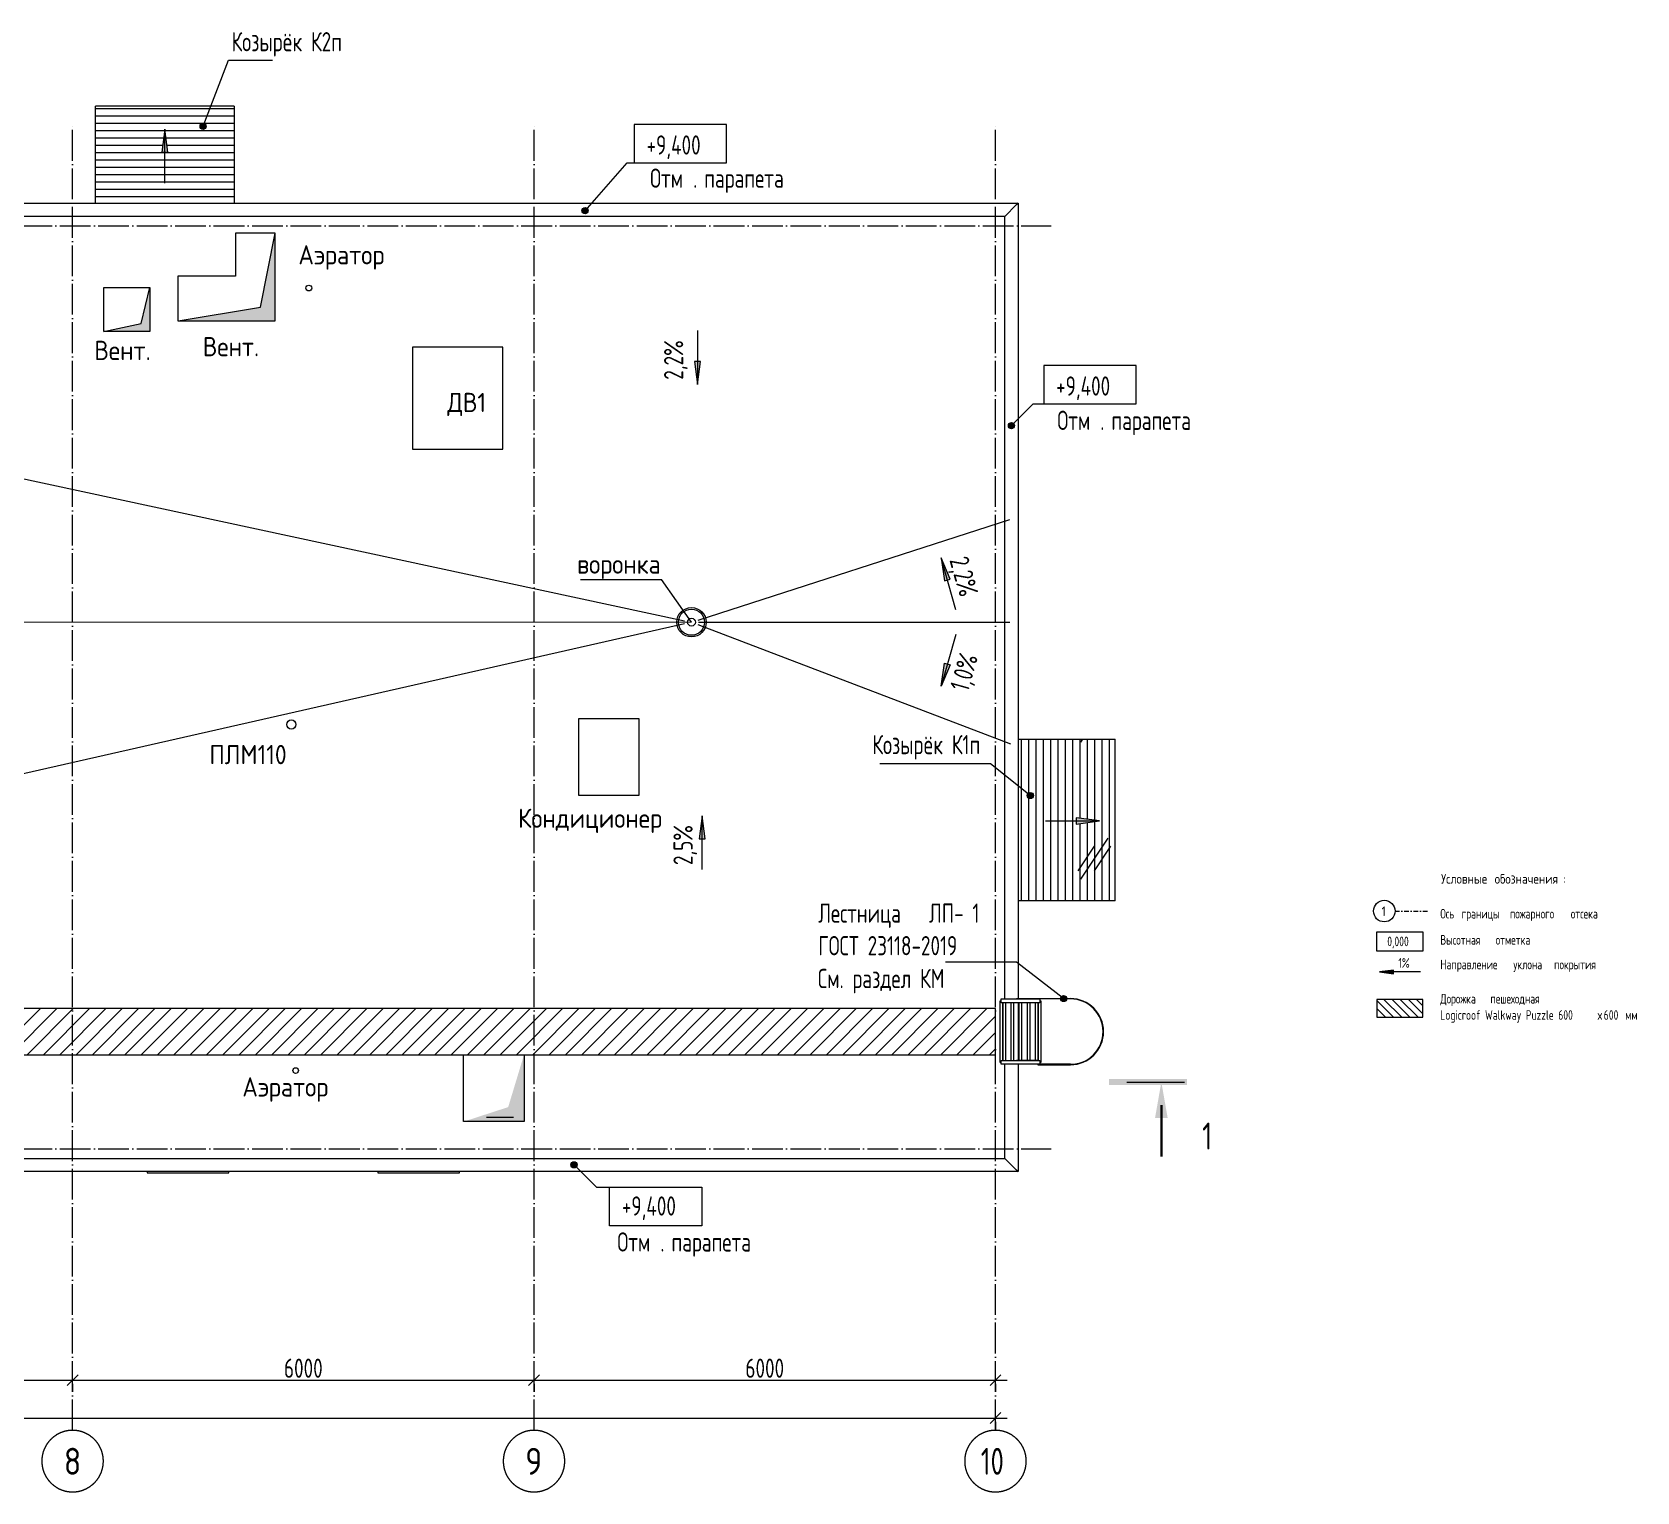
# Model space of a CAD drawing. Header units: millimetres. Extents: x -263990 to 193903, y -164417 to 240530.
# Drawn here: x 37067 to 57935, y -62039 to -43063 of the extents above; entities that cross this region are included whole.
import ezdxf

# ---------------------------------------------------------------- set-up
doc = ezdxf.new("R2010")
doc.units = ezdxf.units.MM
doc.header["$LTSCALE"] = 20
for name, pattern in [('_ШПТ__20_т__2_5__Линия сетки', [25, 20, -2.5, 0, -2.5]), ('_ШПТ__3_т__1_5_', [6, 3, -1.5, 0, -1.5]), ('CENTER', [20, 15, -1.7, 1.6, -1.7])]:
    doc.linetypes.add(name, pattern=pattern)
doc.layers.get('0').update_dxf_attribs({"lineweight": 0})
doc.layers.get('Defpoints').update_dxf_attribs({"color": 4})
doc.layers.add('S-WALL-PATT', color=181, linetype='Continuous')
for name, color, linetype, lineweight in [('Высотные отметки', 7, 'Continuous', 9), ('Линии', 7, 'Continuous', 9), ('Обобщенные модели', 7, 'Continuous', 18), ('Оси', 7, 'CENTER', 9), ('Размеры', 7, 'Continuous', 9), ('Разрезы', 7, 'Continuous', 9), ('Текстовые примечания', 7, 'Continuous', 9), ('Типовые аннотации', 7, 'Continuous', 9), ('Тонкие линии', 7, 'Continuous', 18), ('Уклоны в точках', 7, 'Continuous', 9), ('Элементы узлов', 7, 'Continuous', 18)]:
    doc.layers.add(name, color=color, linetype=linetype, lineweight=lineweight)
for name, color, linetype, lineweight, true_color in [('Оборудование', 7, 'Continuous', 18, 0x9f9fd0), ('Ограждение', 7, 'Continuous', 9, 0x408080), ('Окна', 7, 'Continuous', 9, 0x0080c0), ('Отлив', 7, 'Continuous', 9, 0x008080), ('Сантехнические приборы', 7, 'Continuous', 18, 0x0080c0)]:
    doc.layers.add(name, color=color, linetype=linetype, lineweight=lineweight, true_color=true_color)
doc.styles.add('GOST Common', font='gost-common.ttf', dxfattribs={"width": 0.9, "height": 350})
doc.styles.add('GOST Common_1', font='gost-common.ttf', dxfattribs={"width": 0.8, "height": 350})
doc.styles.add('GOST Common_2', font='gost-common.ttf', dxfattribs={"width": 0.9, "height": 250})
doc.styles.add('GOST Common_3', font='gost-common.ttf', dxfattribs={"width": 0.9, "height": 125})
doc.styles.add('GOST Common_B', font='', dxfattribs={"width": 0.9, "height": 125})
doc.styles.add('ISOCPEUR', font='isocpeur.ttf', dxfattribs={"width": 0.9, "height": 250})
doc.styles.get('GOST Common_B').set_extended_font_data('GOST Common', bold=True)
doc.dimstyles.new('Основной_2_5_мм', dxfattribs={"dimscale": 304.8, "dimtxt": 251.428749, "dimasz": 0.463911, "dimexe": 0.492126, "dimexo": 0.492126, "dimgap": 0.098425, "dimtad": 1, "dimdec": 3, "dimrnd": 0.001, "dimdsep": 46, "dimtxsty": 'GOST Common_2', "dimblk1": 'OBLIQUE', "dimblk2": 'OBLIQUE', "dimsah": 1, "dimcen": 0.09, "dimdle": 0.492126, "dimazin": 2, "dimtfac": 1, "dimtdec": 4, "dimtix": 1, "dimtmove": 1, "dimatfit": 3, "dimfxl": 1, "dimtvp": 1, "dimtolj": 1, "dimtzin": 0, "dimlwd": 20, "dimlwe": 20, "dimarcsym": 2})

# ---------------------------------------------------------------- blocks, each defined once
blk = doc.blocks.new('102_Окно_1Створка_Ф_ГОСТ23166-99 - 1160х1750_1170_h-1445331-_О__R_8_390_')
at = {"layer": 'Отлив', "color": 7}
for p, q in [((491.9, 510), (-568.1, 510)), ((-568.1, 510), (-568.1, 495)), ((491.9, 495), (491.9, 510))]:
    blk.add_line(p, q, dxfattribs=at)
blk = doc.blocks.new('125_Горизонтальный козырек - Горизонтальный козырек L_1200-V1-_О__R_8_390_')
at = {"layer": 'Ограждение'}
h = blk.add_hatch(dxfattribs=at)
h.set_pattern_fill('FP_2', style=0, pattern_type=2)
h.set_pattern_definition([(146.515, (-1980.4, 44219.6), (-3556.0124, 1764.247), [639.55, -5755.93]), (146.515, (-2087.1, 44184.3), (-3556.0124, 1764.247), [383.73, -6011.75]), (146.515, (-2087.1, 44396), (-3556.0124, 1764.247), [383.73, -6011.75])])
h.paths.add_polyline_path([(0, -1280), (2100, -1280), (2100, -20), (0, -20)], flags=0)
at = {"layer": 'Ограждение', "color": 7}
for p, q in [((0, -1280), (0, -20)), ((2100, -20), (2100, -1280)), ((0, -1280), (2100, -1280))]:
    blk.add_line(p, q, dxfattribs=at)
blk = doc.blocks.new('190_ФЭ_Парапет_Сэндвич - ФЭ-К1_150-1300843-_О__R_8_390_')
at = {"layer": 'Обобщенные модели'}
for p, q in [((14725, -275), (14878, -122)), ((14878, -122), (45122, -122)), ((45122, -122), (45275, -275)), ((14705, -295), (14725, -275)), ((45295, -295), (14705, -295)), ((45275, -275), (45295, -295))]:
    blk.add_line(p, q, dxfattribs=at)
blk = doc.blocks.new('190_ФЭ_Парапет_Сэндвич - ФЭ-К1_150-V5-_О__R_8_390_')
at = {"layer": 'Обобщенные модели'}
for p, q in [((45122, 12122), (45275, 12275)), ((45122, 1950), (45122, 12122)), ((45275, 12275), (45295, 12295)), ((45295, 12295), (45295, 1950)), ((45295, 1900), (45295, 1150)), ((45122, -122), (45122, 1100)), ((45295, 1100), (45295, -295)), ((45275, -275), (45122, -122)), ((45295, -295), (45275, -275))]:
    blk.add_line(p, q, dxfattribs=at)
blk = doc.blocks.new('00_ME_Лестница пожарная - плоская кровля - 00_ABD_8100_h_-1331220-_О__R_8_390_')
at = {"layer": 'Оборудование', "color": 7}
for p, q in [((-425, 375), (-425, 75)), ((-375, 360), (-375, 75)), ((375, 360), (375, 75)), ((425, 375), (425, 75))]:
    blk.add_line(p, q, dxfattribs=at)
blk = doc.blocks.new('Ограждение хомут - Ограждение хомут-1331109-_О__R_8_390_')
at = {"layer": 'Оборудование', "color": 7}
for p, q in [((-430, 275), (-430, 700)), ((-425, 700), (-425, 275)), ((425, 700), (425, 275)), ((430, 275), (430, 700)), ((-425, 275), (-430, 275)), ((425, 275), (430, 275))]:
    blk.add_line(p, q, dxfattribs=at)
for radius, start in [(430, 360), (425, 0)]:
    blk.add_arc((0, 700), radius, start, 180, dxfattribs=at)
blk = doc.blocks.new('Труба квадратная - Ступень-1331110-_О__R_8_390_')
at = {"layer": 'Оборудование', "color": 7}
for p, q in [((0, -15), (0, 0)), ((25, 15), (775, 15)), ((800, 0), (800, -15)), ((800, -15), (0, -15))]:
    blk.add_line(p, q, dxfattribs=at)
blk = doc.blocks.new('Труба квадратная - Ступень-V6-_О__R_8_390_')
at = {"layer": 'Оборудование', "color": 7}
for p, q in [((25, 15), (775, 15)), ((775, -15), (25, -15))]:
    blk.add_line(p, q, dxfattribs=at)
blk = doc.blocks.new('Труба квадратная - Ступень-V7-_О__R_8_390_')
at = {"layer": 'Оборудование', "color": 7}
for p, q in [((0, 0), (0, 15)), ((0, 15), (800, 15)), ((800, 15), (800, 0)), ((775, -15), (25, -15))]:
    blk.add_line(p, q, dxfattribs=at)
blk = doc.blocks.new('Труба квадратная - Площадка продольно-1331112-_О__R_8_390_')
at = {"layer": 'Оборудование', "color": 7}
for p, q in [((0, -25), (0, 25)), ((0, 25), (500, 25)), ((500, 25), (500, -25)), ((500, -25), (0, -25))]:
    blk.add_line(p, q, dxfattribs=at)
blk = doc.blocks.new('Ось сетки - Круг_Ø8 мм-6577-_О__R_8_390_')
at = {"layer": 'Оси', "lineweight": 20}
for start, end in [(360, 180), (180, 360)]:
    blk.add_arc((0, 0), 4, start, end, dxfattribs=at)
blk = doc.blocks.new('Разрез - Номер вида сзади_3_5 мм-64069-_О__R_8_390_')
at = {"layer": 'Разрезы'}
for points in [[(9.8, 0.4), (9.8, -0.39), (-0.33, -0.39), (-0.33, 0.4)], [(2.18, -4.67), (3, 0), (3.82, -4.67)]]:
    blk.add_hatch(color=256, dxfattribs=at).paths.add_polyline_path(points, flags=0)
at = {"layer": 'Разрезы', "lineweight": 30}
blk.add_line((3, -3), (3, -9.66), dxfattribs=at)
blk = doc.blocks.new('Высотные отметки - Рамка-5093-_О__R_8_390_')
at = {"layer": 'Типовые аннотации'}
for p, q in [((-6, 0), (-6, 5)), ((-6, 5), (6, 5)), ((6, 5), (6, 0)), ((6, 0), (-6, 0))]:
    blk.add_line(p, q, dxfattribs=at)
blk = doc.blocks.new('Ось сетки - Круг_Ø8 мм-6577-_О__L2_3_900_')
at = {"layer": 'Оси', "lineweight": 20}
for start, end in [(360, 180), (180, 360)]:
    blk.add_arc((0, 0), 4, start, end, dxfattribs=at)
blk = doc.blocks.new('_Oblique')
at = {"color": 0, "linetype": 'ByBlock', "lineweight": -2}
blk.add_line((-0.5, -0.5), (0.5, 0.5), dxfattribs=at)
blk = doc.blocks.new('*D255')
at = {"layer": 'Defpoints', "color": 0, "transparency": 16777216}
for p in [(4594, -60979), (49594, -60979), (49594, -61079)]:
    blk.add_point(p, dxfattribs=at)
at = {"layer": 'Размеры', "color": 0, "lineweight": 20, "transparency": 16777216}
for p, q in [((4444, -61079), (49744, -61079)), ((4594, -61129), (4594, -61229)), ((49594, -61129), (49594, -61229))]:
    blk.add_line(p, q, dxfattribs=at)
at = {"layer": 'Размеры', "color": 0, "lineweight": 20, "transparency": 16777216, "xscale": 141.4, "yscale": 141.4, "zscale": 141.4, "rotation": 180}
blk.add_blockref('_Oblique', (4594, -61079), dxfattribs=at)
at = {"layer": 'Размеры', "color": 0, "lineweight": 20, "transparency": 16777216, "xscale": 141.4, "yscale": 141.4, "zscale": 141.4}
blk.add_blockref('_Oblique', (49594, -61079), dxfattribs=at)
at = {"layer": 'Размеры', "color": 0, "lineweight": 20, "transparency": 16777216, "insert": (27094, -60924), "char_height": 250, "width": 971.62, "attachment_point": 5, "style": 'GOST Common_2'}
blk.add_mtext('\\A1;45000', dxfattribs=at)
blk = doc.blocks.new('*D262')
at = {"layer": 'Defpoints', "color": 0, "transparency": 16777216}
for p in [(31594, -60486), (37594, -60486), (37594, -60586)]:
    blk.add_point(p, dxfattribs=at)
at = {"layer": 'Размеры', "color": 0, "lineweight": 20, "transparency": 16777216}
for p, q in [((31444, -60586), (37744, -60586)), ((31594, -60636), (31594, -60736)), ((37594, -60636), (37594, -60736))]:
    blk.add_line(p, q, dxfattribs=at)
at = {"layer": 'Размеры', "color": 0, "lineweight": 20, "transparency": 16777216, "xscale": 141.4, "yscale": 141.4, "zscale": 141.4, "rotation": 180}
blk.add_blockref('_Oblique', (31594, -60586), dxfattribs=at)
at = {"layer": 'Размеры', "color": 0, "lineweight": 20, "transparency": 16777216, "xscale": 141.4, "yscale": 141.4, "zscale": 141.4}
blk.add_blockref('_Oblique', (37594, -60586), dxfattribs=at)
at = {"layer": 'Размеры', "color": 0, "lineweight": 20, "transparency": 16777216, "insert": (34594, -60431), "char_height": 250, "width": 756.84, "attachment_point": 5, "style": 'GOST Common_2'}
blk.add_mtext('\\A1;6000', dxfattribs=at)
blk = doc.blocks.new('*D263')
at = {"layer": 'Defpoints', "color": 0, "transparency": 16777216}
for p in [(37594, -60486), (43594, -60486), (43594, -60586)]:
    blk.add_point(p, dxfattribs=at)
at = {"layer": 'Размеры', "color": 0, "lineweight": 20, "transparency": 16777216}
for p, q in [((37444, -60586), (43744, -60586)), ((37594, -60636), (37594, -60736)), ((43594, -60636), (43594, -60736))]:
    blk.add_line(p, q, dxfattribs=at)
at = {"layer": 'Размеры', "color": 0, "lineweight": 20, "transparency": 16777216, "xscale": 141.4, "yscale": 141.4, "zscale": 141.4, "rotation": 180}
blk.add_blockref('_Oblique', (37594, -60586), dxfattribs=at)
at = {"layer": 'Размеры', "color": 0, "lineweight": 20, "transparency": 16777216, "xscale": 141.4, "yscale": 141.4, "zscale": 141.4}
blk.add_blockref('_Oblique', (43594, -60586), dxfattribs=at)
at = {"layer": 'Размеры', "color": 0, "lineweight": 20, "transparency": 16777216, "insert": (40594, -60431), "char_height": 250, "width": 756.84, "attachment_point": 5, "style": 'GOST Common_2'}
blk.add_mtext('\\A1;6000', dxfattribs=at)
blk = doc.blocks.new('*D264')
at = {"layer": 'Defpoints', "color": 0, "transparency": 16777216}
for p in [(43594, -60486), (49594, -60486), (49594, -60586)]:
    blk.add_point(p, dxfattribs=at)
at = {"layer": 'Размеры', "color": 0, "lineweight": 20, "transparency": 16777216}
for p, q in [((43444, -60586), (49744, -60586)), ((43594, -60636), (43594, -60736)), ((49594, -60636), (49594, -60736))]:
    blk.add_line(p, q, dxfattribs=at)
at = {"layer": 'Размеры', "color": 0, "lineweight": 20, "transparency": 16777216, "xscale": 141.4, "yscale": 141.4, "zscale": 141.4, "rotation": 180}
blk.add_blockref('_Oblique', (43594, -60586), dxfattribs=at)
at = {"layer": 'Размеры', "color": 0, "lineweight": 20, "transparency": 16777216, "xscale": 141.4, "yscale": 141.4, "zscale": 141.4}
blk.add_blockref('_Oblique', (49594, -60586), dxfattribs=at)
at = {"layer": 'Размеры', "color": 0, "lineweight": 20, "transparency": 16777216, "insert": (46594, -60431), "char_height": 250, "width": 756.84, "attachment_point": 5, "style": 'GOST Common_2'}
blk.add_mtext('\\A1;6000', dxfattribs=at)
blk = doc.blocks.new('109_Водосточная воронка - Радиус 70-1083720-_О__R_8_390_')
at = {"layer": 'Сантехнические приборы', "color": 7}
for radius in [191, 170, 50.8]:
    blk.add_circle((0, 0), radius, dxfattribs=at)

msp = doc.modelspace()

# ---------------------------------------------------------------- hatches: boundary and pattern name
at = {"layer": 'S-WALL-PATT', "lineweight": 0}
h = msp.add_hatch(dxfattribs=at)
h.set_pattern_fill('ANSI31', color=0, scale=30, angle=135)
h.set_pattern_definition([(180, (4593.84, -57580.96), (-7e-15, -95.25), [])])
h.paths.add_polyline_path([(39693.84448, -44025.95868), (39391.01004, -44025.95868), (39305.17275, -44250.32522, -0.3108160879), (39330.87998, -44287.68451, -1), (39250.87998, -44287.68451, -0.5257670534), (39305.17275, -44250.32522), (39391.01004, -44025.95868), (37893.84448, -44025.95868), (37893.84448, -45285.95868), (39693.84448, -45285.95868)])
h.paths.add_polyline_path([(38753.21741, -44625.48014), (38792.71316, -44325.48014), (38832.20891, -44625.48014)], flags=16)
h = msp.add_hatch(dxfattribs=at)
h.set_pattern_fill('ANSI31', color=0, scale=30, angle=45)
h.set_pattern_definition([(90, (4593.84, -57580.96), (-95.25, 0), [])])
h.paths.add_polyline_path([(51148.84448, -52255.95868), (49888.84448, -52255.95868), (49888.84448, -52861.17542), (50015.47127, -52961.7864, -0.7102112778), (50086.78915, -52986.66993, -1), (50006.78915, -52986.66993, -0.1694461532), (50015.47127, -52961.7864), (49888.84448, -52861.17542), (49888.84448, -54355.95868), (51148.84448, -54355.95868)])
h.paths.add_polyline_path([(50645.36241, -53278.25106), (50945.36241, -53317.74681), (50645.36241, -53357.24256)], flags=16)
at = {"layer": 'Высотные отметки', "lineweight": 20}
h = msp.add_hatch(color=256, dxfattribs=at)
edge = h.paths.add_edge_path(flags=0)
edge.add_arc((44257.07473, -45384.83619), 40, 0, 360)
h = msp.add_hatch(color=256, dxfattribs=at)
edge = h.paths.add_edge_path(flags=0)
edge.add_arc((49801.67086, -48178.43054), 40, 0, 360)
h = msp.add_hatch(color=256, dxfattribs=at)
edge = h.paths.add_edge_path(flags=0)
edge.add_arc((44113.92076, -57787.42631), 40, 0, 360)
at = {"layer": 'Размеры', "lineweight": 20}
h = msp.add_hatch(color=256, dxfattribs=at)
h.dxf.hatch_style = 1
h.paths.add_polyline_path([(40226.97292, -45675.88947), (40036.65114, -46639.65554), (38961.54566, -46816.63441), (40227.92881, -46816.63441)])
h = msp.add_hatch(color=256, dxfattribs=at)
h.dxf.hatch_style = 1
h.paths.add_polyline_path([(38599.50446, -46957.12336), (38599.50446, -46381.91146), (38597.76424, -46389.2208), (38487.35548, -46852.96669), (38002.1227, -46957.12336)])
for points in [[(45719.41057, -47643.5424), (45758.90632, -47343.5424), (45679.91482, -47343.5424)], [(48886.42476, -49897.88777), (48930.40613, -50197.26305), (49006.39152, -50175.67887)], [(48887.18859, -51567.34944), (48930.89599, -51267.93405), (49006.9011, -51289.44869)], [(45781.56096, -53250.13458), (45742.06521, -53550.13458), (45821.05671, -53550.13458)]]:
    msp.add_hatch(color=256, dxfattribs=at).paths.add_polyline_path(points, flags=0)
h = msp.add_hatch(color=256, dxfattribs=at)
h.dxf.hatch_style = 1
h.paths.add_polyline_path([(43463.85368, -56355.95868), (43257.82118, -57037.08092), (42678.57814, -57225.86486), (43463.85368, -57225.86486)])
at = {"layer": 'Текстовые примечания'}
h = msp.add_hatch(color=256, dxfattribs=at)
edge = h.paths.add_edge_path(flags=0)
edge.add_arc((39290.87998, -44287.68451), 40, 0, 360)
h = msp.add_hatch(color=256, dxfattribs=at)
edge = h.paths.add_edge_path(flags=0)
edge.add_arc((50046.78915, -52986.66993), 40, 0, 360)
h = msp.add_hatch(color=256, dxfattribs=at)
edge = h.paths.add_edge_path(flags=0)
edge.add_arc((50479.54288, -55626.00469), 40, 0, 360)
at = {"layer": 'Уклоны в точках', "lineweight": 20}
for points in [[(38792.71316, -44325.48014), (38753.21741, -44625.48014), (38832.20891, -44625.48014)], [(50945.36241, -53317.74681), (50645.36241, -53278.25106), (50645.36241, -53357.24256)]]:
    msp.add_hatch(color=256, dxfattribs=at).paths.add_polyline_path(points, flags=0)
at = {"layer": 'Элементы узлов', "lineweight": 20}
msp.add_hatch(color=256, dxfattribs=at).paths.add_polyline_path([(54769.5388, -55302.63572), (54769.5388, -55255.24082), (54589.5388, -55278.93827)], flags=0)
at = {"layer": 'Элементы узлов', "lineweight": 9}
h = msp.add_hatch(dxfattribs=at)
h.set_pattern_fill('FP_9', color=256, style=0, pattern_type=2)
h.set_pattern_definition([(135, (51920.76, -57580.96), (-53.033, -53.033), [])])
h.paths.add_polyline_path([(54551.44024, -55869.85475), (55151.44024, -55869.85475), (55151.44024, -55638.93827), (54551.44024, -55638.93827)], flags=0)
h = msp.add_hatch(dxfattribs=at)
h.set_pattern_fill('FP_8', color=256, style=0, pattern_type=2)
h.set_pattern_definition([(45, (4593.84, -57580.96), (-106.066, 106.066), [])])
h.paths.add_polyline_path([(26590.4497, -56355.95868), (49593.84448, -56355.95868), (49593.84448, -55755.95868), (19593.84448, -55755.95868), (19593.84448, -56355.95868), (19937.21782, -56355.95868)], flags=0)

# ---------------------------------------------------------------- linework, layer by layer
for p, q in [((43293.84448, -45590.95868, -29218.58679), (43293.84448, -45580.95868, -29218.58679)), ((49593.84448, -45580.95868, -29218.58679), (49593.84448, -45590.95868, -29218.58679)), ((45641.265, -50734.10354), (23837.94982, -50740.92284, -58.90247))]:
    msp.add_line(p, q)
at = {"elevation": -29218.58679}
for points in [[(38961.54566, -46235.43103), (38961.54566, -46816.63441), (40227.92881, -46816.63441), (40226.97292, -45675.88947), (39711.10041, -45675.88947), (39711.10041, -46235.43103)], [(38599.50446, -46957.12336), (38002.1227, -46957.12336), (38002.1227, -46381.91146), (38599.50446, -46381.91146)], [(43186.23165, -47158.35179), (42011.78494, -47158.35179), (42011.78494, -48485.00989), (43186.23165, -48485.00989)], [(44961.00144, -51989.99328), (44171.78946, -51989.99328), (44171.78946, -52982.37113), (44961.00144, -52982.37113)], [(42678.57814, -56355.95868), (43463.85368, -56355.95868), (43463.85368, -57225.86486), (42678.57814, -57225.86486)]]:
    msp.add_lwpolyline(points, close=True, dxfattribs=at)
at = {"layer": 'Высотные отметки'}
for p, q in [((44257.07473, -45384.83619, -29218.58679), (44802.87313, -44762.50792, -29218.58679)), ((44802.87313, -44762.50792, -29218.58679), (45497.21338, -44762.50792, -29218.58679)), ((49801.67086, -48178.43054, -29218.58679), (50084.58504, -47895.51637, -29218.58679)), ((50084.58504, -47895.51637, -29218.58679), (50822.0786, -47895.51637, -29218.58679)), ((44113.92076, -57787.42631, -29218.58679), (44404.75838, -58078.26393, -29218.58679)), ((44404.75838, -58078.26393, -29218.58679), (45175.58183, -58078.26393, -29218.58679))]:
    msp.add_line(p, q, dxfattribs=at)
at = {"layer": 'Высотные отметки', "lineweight": 20}
for centre in [(44257.07473, -45384.83619, -29218.58679), (49801.67086, -48178.43054, -29218.58679), (44113.92076, -57787.42631, -29218.58679)]:
    msp.add_circle(centre, 40, dxfattribs=at)
at = {"layer": 'Линии', "color": 1, "linetype": '_ШПТ__3_т__1_5_', "true_color": 0xff0000}
msp.add_line((54789.5388, -54488.97541, -29218.58679), (55209.5388, -54488.97541, -29218.58679), dxfattribs=at)
at = {"layer": 'Линии'}
for p, q in [((54551.44024, -54758.93827, -29218.58679), (55151.44024, -54758.93827, -29218.58679)), ((54551.44024, -55008.93827, -29218.58679), (54551.44024, -54758.93827, -29218.58679)), ((55151.44024, -54758.93827, -29218.58679), (55151.44024, -55008.93827, -29218.58679)), ((55151.44024, -55008.93827, -29218.58679), (54551.44024, -55008.93827, -29218.58679)), ((55119.5388, -55278.93827, -29218.58679), (54589.5388, -55278.93827, -29218.58679))]:
    msp.add_line(p, q, dxfattribs=at)
at = {"layer": 'Линии', "color": 1, "lineweight": 18, "true_color": 0xff0000}
msp.add_line((42977.14159, -57169.38631, -29218.58679), (43327.14159, -57169.38631, -29218.58679), dxfattribs=at)
at = {"layer": 'Линии', "color": 1, "lineweight": 20, "true_color": 0xff0000}
msp.add_circle((54649.5388, -54488.97541, -29218.58679), 140, dxfattribs=at)
at = {"layer": 'Ограждение', "color": 7}
for p, q in [((37893.84448, -45285.95868, -29218.58679), (37893.84448, -44025.95868, -29218.58679)), ((39693.84448, -44025.95868, -29218.58679), (37893.84448, -44025.95868, -29218.58679)), ((39693.84448, -44025.95868, -29218.58679), (39693.84448, -45285.95868, -29218.58679))]:
    msp.add_line(p, q, dxfattribs=at)
at = {"layer": 'Оси', "linetype": '_ШПТ__20_т__2_5__Линия сетки'}
for p, q in [((37593.84448, -61238.76883, -29218.58679), (37593.84448, -44257.92003, -29218.58679)), ((43593.84448, -61238.76883, -29218.58679), (43593.84448, -44257.92003, -29218.58679)), ((49593.84448, -61238.76883, -29218.58679), (49593.84448, -44257.92003, -29218.58679)), ((1419.82502, -45580.95868, -29218.58679), (50316.41886, -45580.95868, -29218.58679)), ((37593.84448, -61238.76883, -29218.58679), (37593.84448, -45667.0621, -29218.58679)), ((43593.84448, -61238.76883, -29218.58679), (43593.84448, -45667.0621, -29218.58679)), ((49593.84448, -61238.76883, -29218.58679), (49593.84448, -45667.0621, -29218.58679)), ((1419.82502, -57580.95868, -29218.58679), (50316.41886, -57580.95868, -29218.58679))]:
    msp.add_line(p, q, dxfattribs=at)
at = {"layer": 'Размеры', "lineweight": 20}
for p, q in [((45719.41057, -46943.5424, -29218.58679), (45719.41057, -47643.5424, -29218.58679)), ((45758.90632, -47343.5424, -29218.58679), (45679.91482, -47343.5424, -29218.58679)), ((45679.91482, -47343.5424, -29218.58679), (45719.41057, -47643.5424, -29218.58679)), ((45719.41057, -47643.5424, -29218.58679), (45758.90632, -47343.5424, -29218.58679)), ((48886.42476, -49897.88777, -29218.58679), (48930.40613, -50197.26305, -29218.58679)), ((49006.39152, -50175.67887, -29218.58679), (48886.42476, -49897.88777, -29218.58679)), ((49077.69757, -50571.24853, -29218.58679), (48886.42476, -49897.88777, -29218.58679)), ((44198.13856, -50180.86506, -29218.58679), (45250.71201, -50180.86506, -29218.58679)), ((45641.265, -50734.10354, -53.59353), (45250.71201, -50180.86506, -29218.58679)), ((48930.40613, -50197.26305, -29218.58679), (49006.39152, -50175.67887, -29218.58679)), ((49077.84516, -50893.81394, -29218.58679), (48887.18859, -51567.34944, -29218.58679)), ((48887.18859, -51567.34944, -29218.58679), (48930.89599, -51267.93405, -29218.58679)), ((49006.9011, -51289.44869, -29218.58679), (48887.18859, -51567.34944, -29218.58679)), ((48930.89599, -51267.93405, -29218.58679), (49006.9011, -51289.44869, -29218.58679)), ((45781.56096, -53250.13458, -29218.58679), (45742.06521, -53550.13458, -29218.58679)), ((45821.05671, -53550.13458, -29218.58679), (45781.56096, -53250.13458, -29218.58679)), ((45781.56096, -53950.13458, -29218.58679), (45781.56096, -53250.13458, -29218.58679)), ((45742.06521, -53550.13458, -29218.58679), (45821.05671, -53550.13458, -29218.58679))]:
    msp.add_line(p, q, dxfattribs=at)
for points, elevation in [([(38965.6706, -46816.78061), (40036.65114, -46639.65554), (40226.97292, -45675.88947)], -29218.58679), ([(38002.1227, -46957.12336), (38487.35548, -46852.96669), (38599.50446, -46381.91146)], -29218.58679), ([(45728.01191, -50706.12301), (49781.78123, -49398.56491)], -43.01308), ([(45552.37303, -50754.25678), (33550.04911, -53475.37667)], -43.01308), ([(49794.16908, -52320.53551), (45726.41171, -50766.63004)], -5.13752), ([(45732.41287, -50734.06183), (49782.39141, -50732.20885)], -53.59353)]:
    msp.add_lwpolyline(points, dxfattribs=dict(at, elevation=elevation))
msp.add_lwpolyline([(33550.04911, -48137.12815), (45552.14946, -50714.96312)], dxfattribs=at)
for centre, radius in [((40666.08869, -46390.0798, 41.33194), 37.49129), ((40438.3107, -52063.90009, 22.81602), 59.39888), ((40494.37321, -56562.03599, 67.14928), 36.27308)]:
    msp.add_circle(centre, radius, dxfattribs=at)
at = {"layer": 'Разрезы'}
msp.add_line((51300.05458, -56710.95868, -29218.58679), (52051.00309, -56710.95868, -29218.58679), dxfattribs=at)
at = {"layer": 'Текстовые примечания'}
for p, q in [((39290.87998, -44287.68451, -29218.58679), (39619.02543, -43429.95868, -29218.58679)), ((39619.02543, -43429.95868, -29218.58679), (40193.36419, -43429.95868, -29218.58679)), ((49528.31322, -52574.71628, -29218.58679), (48092.30414, -52574.71628, -29218.58679)), ((50046.78915, -52986.66993, -29218.58679), (49528.31322, -52574.71628, -29218.58679)), ((49868.07061, -55151.71949, -29218.58679), (48944.48619, -55151.71949, -29218.58679)), ((50479.54288, -55626.00469, -29218.58679), (49868.07061, -55151.71949, -29218.58679))]:
    msp.add_line(p, q, dxfattribs=at)
for centre in [(39290.87998, -44287.68451, -29218.58679), (50046.78915, -52986.66993, -29218.58679), (50479.54288, -55626.00469, -29218.58679)]:
    msp.add_circle(centre, 40, dxfattribs=at)
at = {"layer": 'Тонкие линии', "lineweight": 20}
for p, q in [((54769.5388, -55255.24082, -29218.58679), (54589.5388, -55278.93827, -29218.58679)), ((54589.5388, -55278.93827, -29218.58679), (54769.5388, -55302.63572, -29218.58679)), ((54769.5388, -55302.63572, -29218.58679), (54769.5388, -55255.24082, -29218.58679)), ((55151.44024, -55638.93827, -29218.58679), (54551.44024, -55638.93827, -29218.58679)), ((54551.44024, -55638.93827, -29218.58679), (54551.44024, -55869.85475, -29218.58679)), ((55151.44024, -55869.85475, -29218.58679), (55151.44024, -55638.93827, -29218.58679)), ((54551.44024, -55869.85475, -29218.58679), (55151.44024, -55869.85475, -29218.58679))]:
    msp.add_line(p, q, dxfattribs=at)
at = {"layer": 'Тонкие линии'}
for p, q in [((49593.84448, -55755.95868, -29218.58679), (19593.84448, -55755.95868, -29218.58679)), ((49593.84448, -56355.95868, -29218.58679), (49593.84448, -55755.95868, -29218.58679)), ((19593.84448, -56355.95868, -29218.58679), (49593.84448, -56355.95868, -29218.58679))]:
    msp.add_line(p, q, dxfattribs=at)
at = {"layer": 'Уклоны в точках', "lineweight": 20}
for p, q in [((38792.71316, -44325.48014, -29218.58679), (38753.21741, -44625.48014, -29218.58679)), ((38832.20891, -44625.48014, -29218.58679), (38792.71316, -44325.48014, -29218.58679)), ((38753.21741, -44625.48014, -29218.58679), (38832.20891, -44625.48014, -29218.58679)), ((50945.36241, -53317.74681, -29218.58679), (50645.36241, -53278.25106, -29218.58679)), ((50645.36241, -53278.25106, -29218.58679), (50645.36241, -53357.24256, -29218.58679)), ((50645.36241, -53357.24256, -29218.58679), (50945.36241, -53317.74681, -29218.58679))]:
    msp.add_line(p, q, dxfattribs=at)
at = {"layer": 'Уклоны в точках'}
for p, q in [((38792.71316, -45025.48014, -29218.58679), (38792.71316, -44325.48014, -29218.58679)), ((50245.36241, -53317.74681, -29218.58679), (50945.36241, -53317.74681, -29218.58679))]:
    msp.add_line(p, q, dxfattribs=at)

# ---------------------------------------------------------------- block references
at = {"layer": 'Высотные отметки', "lineweight": 20, "extrusion": (0, 0, -1), "xscale": 99.99999999999993, "yscale": 99.99999999999993, "zscale": 99.99999999999993}
for p in [(-45497.21338, -44762.50792, 29218.58679), (-50822.0786, -47895.51637, 29218.58679)]:
    msp.add_blockref('Высотные отметки - Рамка-5093-_О__R_8_390_', p, dxfattribs=at)
at = {"layer": 'Высотные отметки', "lineweight": 20, "xscale": 99.99999999999993, "yscale": 99.99999999999993, "zscale": 99.99999999999993, "rotation": 180}
msp.add_blockref('Высотные отметки - Рамка-5093-_О__R_8_390_', (45175.58183, -58078.26393, -29218.58679), dxfattribs=at)
at = {"layer": 'Обобщенные модели', "rotation": 180}
msp.add_blockref('190_ФЭ_Парапет_Сэндвич - ФЭ-К1_150-1300843-_О__R_8_390_', (64593.84448, -45580.95868, -29218.58679), dxfattribs=at)
at = {"layer": 'Обобщенные модели'}
for name in ['190_ФЭ_Парапет_Сэндвич - ФЭ-К1_150-V5-_О__R_8_390_', '190_ФЭ_Парапет_Сэндвич - ФЭ-К1_150-1300843-_О__R_8_390_']:
    msp.add_blockref(name, (4593.84448, -57580.95868, -29218.58679), dxfattribs=at)
at = {"layer": 'Оборудование', "color": 7, "rotation": 269.9999999999999}
for name, p in [('Труба квадратная - Ступень-1331110-_О__R_8_390_', (49668.84448, -55655.95868, -29218.58679)), ('Труба квадратная - Ступень-V6-_О__R_8_390_', (49708.84448, -55655.95868, -29218.58679)), ('Труба квадратная - Ступень-V6-_О__R_8_390_', (49813.84448, -55655.95868, -29218.58679)), ('00_ME_Лестница пожарная - плоская кровля - 00_ABD_8100_h_-1331220-_О__R_8_390_', (49793.84448, -56055.95868, -29218.58679)), ('Труба квадратная - Ступень-V6-_О__R_8_390_', (49918.84448, -55655.95868, -29218.58679)), ('Труба квадратная - Ступень-V6-_О__R_8_390_', (50023.84448, -55655.95868, -29218.58679)), ('Труба квадратная - Ступень-V6-_О__R_8_390_', (50128.84448, -55655.95868, -29218.58679)), ('Ограждение хомут - Ограждение хомут-1331109-_О__R_8_390_', (49868.84448, -56055.95868, -29218.58679)), ('Труба квадратная - Ступень-V7-_О__R_8_390_', (50168.84448, -55655.95868, -29218.58679))]:
    msp.add_blockref(name, p, dxfattribs=at)
at = {"layer": 'Оборудование', "color": 7}
for p in [(49668.84448, -55655.95868, -29218.58679), (49668.84448, -56455.95868, -29218.58679)]:
    msp.add_blockref('Труба квадратная - Площадка продольно-1331112-_О__R_8_390_', p, dxfattribs=at)
at = {"layer": 'Ограждение', "color": 7, "rotation": 89.99999999999955}
msp.add_blockref('125_Горизонтальный козырек - Горизонтальный козырек L_1200-V1-_О__R_8_390_', (49868.84448, -54355.95868, -29218.58679), dxfattribs=at)
at = {"layer": 'Окна', "color": 7, "rotation": 180}
for p in [(39055.74448, -57380.95868, -29218.58679), (42055.74448, -57380.95868, -29218.58679)]:
    msp.add_blockref('102_Окно_1Створка_Ф_ГОСТ23166-99 - 1160х1750_1170_h-1445331-_О__R_8_390_', p, dxfattribs=at)
at = {"layer": 'Оси', "lineweight": 20, "xscale": 99.99999999999993, "yscale": 99.99999999999993, "zscale": 99.99999999999993}
for name, p in [('Ось сетки - Круг_Ø8 мм-6577-_О__R_8_390_', (37593.84448, -61638.76883, -29218.58679)), ('Ось сетки - Круг_Ø8 мм-6577-_О__L2_3_900_', (37593.84448, -61638.76883, -29218.58679)), ('Ось сетки - Круг_Ø8 мм-6577-_О__R_8_390_', (43593.84448, -61638.76883, -29218.58679)), ('Ось сетки - Круг_Ø8 мм-6577-_О__L2_3_900_', (43593.84448, -61638.76883, -29218.58679)), ('Ось сетки - Круг_Ø8 мм-6577-_О__R_8_390_', (49593.84448, -61638.76883, -29218.58679)), ('Ось сетки - Круг_Ø8 мм-6577-_О__L2_3_900_', (49593.84448, -61638.76883, -29218.58679))]:
    msp.add_blockref(name, p, dxfattribs=at)
at = {"layer": 'Размеры', "lineweight": 20}
msp.add_blockref('109_Водосточная воронка - Радиус 70-1083720-_О__R_8_390_', (45641.265, -50734.10354), dxfattribs=at)
at = {"layer": 'Разрезы', "lineweight": 50, "extrusion": (0, 0, -1), "xscale": 99.99999999999993, "yscale": 99.99999999999993, "zscale": 99.99999999999993}
msp.add_blockref('Разрез - Номер вида сзади_3_5 мм-64069-_О__R_8_390_', (-52051.00309, -56710.95868, 29218.58679), dxfattribs=at)

# ---------------------------------------------------------------- texts
at = {"layer": 'Высотные отметки', "char_height": 250, "width": 1055.9762435, "attachment_point": 1, "line_spacing_factor": 1.022761, "style": 'GOST Common_2'}
for insert in [(45057.22328, -44405.80085, -29218.58679), (50382.0885, -47538.8093, -29218.58679), (44735.59173, -58197.70728, -29218.58679)]:
    msp.add_mtext('+9,400', dxfattribs=dict(at, insert=insert))
at = {"layer": 'Оси', "char_height": 350, "attachment_point": 1, "style": 'GOST Common'}
for s, insert, width in [('\\fGOST Common|b0|i0|c204|p34|;\\W.9;8', (37480.06382, -61466.23547, -29218.58679), 274.177125), ('\\fGOST Common|b0|i0|c204|p34|;\\W.9;8', (37480.06382, -61466.23547, -29218.58679), 274.177125), ('\\fGOST Common|b0|i0|c204|p34|;\\W.9;9', (43480.06382, -61466.23547, -29218.58679), 274.177125), ('\\fGOST Common|b0|i0|c204|p34|;\\W.9;9', (43480.06382, -61466.23547, -29218.58679), 274.177125), ('10', (49402.66382, -61466.23547, -29218.58679), 461.772), ('10', (49402.66382, -61466.23547, -29218.58679), 461.772)]:
    msp.add_mtext(s, dxfattribs=dict(at, insert=insert, width=width))
at = {"layer": 'Размеры', "lineweight": 20, "char_height": 250, "width": 1266.66625, "attachment_point": 1, "rotation": 359.999999995, "style": 'ISOCPEUR'}
for s, insert in [('Аэратор', (40530.01459, -45833.24823, -29218.58679)), ('Вент.', (37876.77369, -47075.91522, -29218.58679)), ('Вент.', (39286.43644, -47026.59143, -29218.58679)), ('ДВ1', (42466.34281, -47752.61877, -29218.58679)), ('воронка', (44153.02766, -49853.75612, -29218.58679)), ('ПЛМ110', (39372.78745, -52329.8985, -29218.58679)), ('Кондиционер', (43386.30762, -53156.73608, -29218.58679)), ('Аэратор', (39800.56871, -56649.66303, -29218.58679))]:
    msp.add_mtext(s, dxfattribs=dict(at, insert=insert))
at = {"layer": 'Размеры', "lineweight": 20, "char_height": 250, "attachment_point": 1, "line_spacing_factor": 1.022761, "style": 'GOST Common_2'}
for s, insert, width, rotation in [('2,2%', (45284.37394, -47581.80831, -29218.58679), 712.0296956, 89.999999995), ('2,2%', (49234.20123, -49857.74168, -29218.58679), 790.4736451, 285.857566594), ('1,0%', (48998.4349, -51579.80867, -29218.58679), 790.4736451, 74.142433396), ('2,5%', (45406.75159, -53891.11245, -29218.58679), 712.0296956, 89.999999995)]:
    msp.add_mtext(s, dxfattribs=dict(at, insert=insert, width=width, rotation=rotation))
at = {"layer": 'Разрезы', "insert": (52281.03953, -57238.65285, -29218.58679), "char_height": 350, "width": 166.751, "attachment_point": 1, "style": 'GOST Common_1'}
msp.add_mtext('\\fGOST Common|b0|i0|c204|p34|;\\W.8;1', dxfattribs=at)
at = {"layer": 'Текстовые примечания', "attachment_point": 1}
for s, insert, char_height, width, style in [('Козырёк К2п', (39660.66256, -43063.4982, -29218.58679), 250, 2669.6209583, 'GOST Common_2'), ('Отм', (45103.43864, -44837.07438, -29218.58679), 250, 678.227625, 'GOST Common_2'), ('. ', (45663.03239, -44837.07438, -29218.58679), 250, 173.1645, 'GOST Common_2'), ('парапета', (45805.90739, -44837.07438, -29218.58679), 250, 1673.9235, 'GOST Common_2'), ('Отм', (50398.43145, -47985.03825, -29218.58679), 250, 678.227625, 'GOST Common_2'), ('. ', (50958.0252, -47985.03825, -29218.58679), 250, 173.1645, 'GOST Common_2'), ('парапета', (51100.9002, -47985.03825, -29218.58679), 250, 1673.9235, 'GOST Common_2'), ('Козырёк К1п', (47993.28462, -52200.0315, -29218.58679), 250, 1644.159596, 'GOST Common_2'), ('Условные', (55388.872, -54007.65004, -29218.58679), 125, 793.670625, 'GOST Common_B'), ('обозначения', (56085.38763, -54007.65004, -29218.58679), 125, 1082.278125, 'GOST Common_B'), ('\\fGOST Common|b1|i0|c204|p34|;\\W.9;:', (56978.35638, -54007.65004, -29218.58679), 125, 43.291125, 'GOST Common_B'), ('Лестница', (47289.79472, -54390.25147, -29218.58679), 250, 1652.2779375, 'GOST Common_2'), ('ЛП- 1', (48730.45097, -54390.25147, -29218.58679), 250, 2619.1130625, 'GOST Common_2'), ('Ось', (55378.28153, -54460.61295, -29218.58679), 125, 288.6075, 'GOST Common_3'), ('границы', (55655.10184, -54460.61295, -29218.58679), 125, 714.3035625, 'GOST Common_3'), ('пожарного', (56283.15653, -54460.61295, -29218.58679), 125, 912.7212188, 'GOST Common_3'), ('отсека', (57074.92215, -54460.61295, -29218.58679), 125, 606.07575, 'GOST Common_3'), ('ГОСТ 23118-2019', (47289.79472, -54813.5848, -29218.58679), 250, 2264.5833578, 'GOST Common_2'), ('0,000', (54688.53814, -54820.61295, -29218.58679), 125, 436.5188437, 'GOST Common_3'), ('Высотная', (55378.28153, -54800.61295, -29218.58679), 125, 826.1389688, 'GOST Common_3'), ('отметка', (56098.60965, -54800.61295, -29218.58679), 125, 753.9870938, 'GOST Common_3'), ('См. раздел КМ', (47284.87634, -55240.2254, -29218.58679), 250, 2264.5833578, 'GOST Common_2'), ('1%', (54833.53814, -55100.61295, -29218.58679), 125, 220.0632188, 'GOST Common_3'), ('Направление', (55378.28153, -55120.61295, -29218.58679), 125, 1103.9236875, 'GOST Common_3'), ('уклона', (56327.80496, -55120.61295, -29218.58679), 125, 595.2529688, 'GOST Common_3'), ('покрытия', (56857.63309, -55120.61295, -29218.58679), 125, 815.3161875, 'GOST Common_3'), ('Дорожка', (55378.28153, -55565.57582, -29218.58679), 125, 743.1643125, 'GOST Common_3'), ('пешеходная', (56030.14871, -55565.57582, -29218.58679), 125, 1010.12625, 'GOST Common_3'), ('Logicroof Walkway Puzzle 600', (55378.28153, -55777.24249, -29218.58679), 125, 2478.4169063, 'GOST Common_3'), ('\\fGOST Common|b0|i0|c204|p34|;\\W.9;х', (57423.17996, -55777.24249, -29218.58679), 125, 97.4050312, 'GOST Common_3'), ('600 ', (57503.54715, -55777.24249, -29218.58679), 125, 339.1138125, 'GOST Common_3'), ('мм', (57783.34403, -55777.24249, -29218.58679), 125, 216.455625, 'GOST Common_3'), ('Отм', (44677.6025, -58664.65974, -29218.58679), 250, 678.227625, 'GOST Common_2'), ('парапета', (45380.07125, -58664.65974, -29218.58679), 250, 1673.9235, 'GOST Common_2'), ('. ', (45237.19625, -58664.65974, -29218.58679), 250, 173.1645, 'GOST Common_2')]:
    msp.add_mtext(s, dxfattribs=dict(at, insert=insert, char_height=char_height, width=width, style=style))
at = {"layer": 'Текстовые примечания', "color": 1, "true_color": 0xff0000, "insert": (54615.12183, -54428.50957, -29218.58679), "char_height": 125, "width": 68.5442812, "attachment_point": 1, "style": 'GOST Common_3'}
msp.add_mtext('\\fGOST Common|b0|i0|c204|p34|;\\W.9;1', dxfattribs=at)

# ---------------------------------------------------------------- dimensions: what is measured, and where the dimension line sits
at = {"layer": 'Размеры', "lineweight": 20}
for base, p1, p2, override, picture, middle in [((37593.84448, -60585.99483, -29218.58679), (31593.84448, -60486.00994, -29218.58679), (37593.84448, -60486.00994, -29218.58679), {"dimpost": '<>', "dimfxl": 6000}, '*D262', (34593.84448, -60430.99483, -29218.58679)), ((43593.84448, -60585.99483, -29218.58679), (37593.84448, -60486.00994, -29218.58679), (43593.84448, -60486.00994, -29218.58679), {"dimpost": '<>', "dimfxl": 6000}, '*D263', (40593.84448, -60430.99483, -29218.58679)), ((49593.84448, -60585.99483, -29218.58679), (43593.84448, -60486.00994, -29218.58679), (49593.84448, -60486.00994, -29218.58679), {"dimpost": '<>', "dimfxl": 6000}, '*D264', (46593.84448, -60430.99483, -29218.58679)), ((49593.84448, -61079.36697, -29218.58679), (4593.84448, -60979.38207, -29218.58679), (49593.84448, -60979.38207, -29218.58679), {"dimpost": '<>', "dimfxl": 45000}, '*D255', (27093.84448, -60924.36697, -29218.58679))]:
    dim = msp.add_linear_dim(base=base, p1=p1, p2=p2, dimstyle='Основной_2_5_мм', override=override, dxfattribs=at)
    dim.commit()
    dim.dimension.update_dxf_attribs({"geometry": picture, "text_midpoint": middle})

doc.saveas('drawing.dxf')
